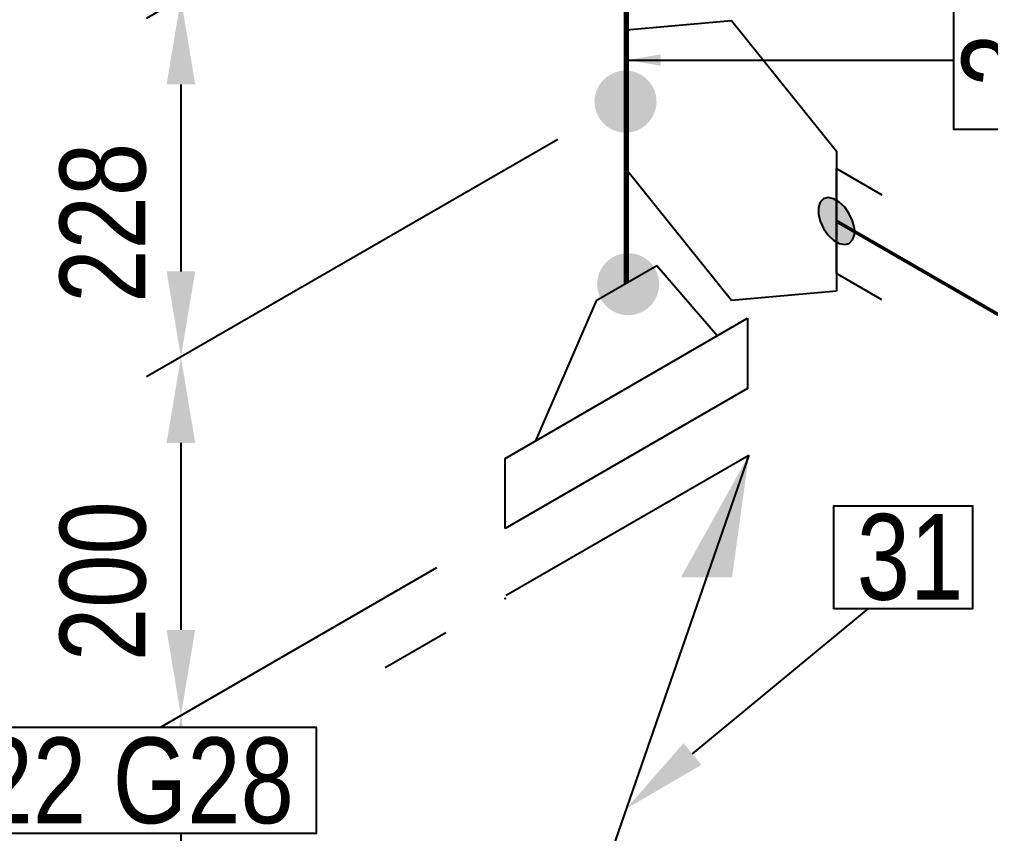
# Model space of a CAD drawing. Header units: millimetres. Extents: x 0 to 594, y 0 to 420.
# Drawn here: x 160.25 to 188.57, y 231.45 to 255.18 of the extents above; entities that cross this region are included whole.
import ezdxf
from ezdxf import colors
from ezdxf.entities.mleader import LeaderData, LeaderLine
from ezdxf.enums import TextEntityAlignment as Align
from ezdxf.math import Vec2, Vec3

# ---------------------------------------------------------------- set-up
doc = ezdxf.new("R2010")
doc.units = ezdxf.units.MM
doc.header["$LTSCALE"] = 0.25
for name, color, linetype in [('기호', 4, 'Continuous'), ('밸브', 4, 'Continuous'), ('용접', 1, 'Continuous'), ('주석', 7, 'Continuous'), ('치수', 1, 'Continuous')]:
    doc.layers.add(name, color=color, linetype=linetype)
doc.layers.add('파이프', color=3, linetype='Continuous', lineweight=70)
doc.layers.add('파이프 작은 보어', color=30, linetype='Continuous', lineweight=50)
doc.styles.add('AdskIsoAnnotation', font='arial.ttf', dxfattribs={"width": 0.8, "height": 1})
doc.styles.add('AdskIsoMetric', font='arial.ttf', dxfattribs={"width": 0.8, "height": 2.5})
doc.styles.add('AdskIsoMetric-30', font='arial.ttf', dxfattribs={"width": 0.8, "height": 2.5})
doc.styles.get("Standard").update_dxf_attribs({"font": 'arial.ttf'})
doc.dimstyles.new('AdskIsoMetric', dxfattribs={"dimtxt": 2.5, "dimasz": 2.5, "dimexe": 1, "dimexo": 2, "dimgap": 0.8, "dimtad": 1, "dimdec": 0, "dimrnd": 1, "dimzin": 0, "dimdsep": 46, "dimtxsty": 'AdskIsoMetric', "dimcen": 0, "dimclrt": 7, "dimadec": 0, "dimazin": 0, "dimtfac": 1, "dimtdec": 0, "dimtmove": 1, "dimatfit": 3, "dimfxl": 0, "dimfrac": 2, "dimtolj": 1, "dimtzin": 0, "dimarcsym": 0})

# ---------------------------------------------------------------- blocks, each defined once
blk = doc.blocks.new('화살표된 체크 밸브-2-Iso2DSkew0')
h = blk.add_hatch(color=256)
h.paths.add_polyline_path([(2.335, 6.741), (3.081, 6.741), (3.573, 10.313)], flags=0)
h.paths.add_polyline_path([(1.589, 6.741), (2.335, 6.741), (3.573, 10.313)], flags=0)
at = {"color": 0, "extrusion": (-0.707107, 0.408248, -0.57735)}
for p, q in [((-3.503, 6.218), (3.568, 10.3)), ((3.568, 10.3), (-3.503, -10.112)), ((-3.503, -10.112), (3.568, -6.03))]:
    blk.add_line(p, q, dxfattribs=at)
blk = doc.blocks.new('개스킷-1-IsoRight')
at = {"color": 0, "linetype": 'ByBlock', "lineweight": -2, "extrusion": (1, 0, 0)}
for p in [(-0.0442, 0.2296), (0.0442, 0.1786), (-0.0529, -0.1736), (0.0442, -0.2296)]:
    blk.add_point(p, dxfattribs=at)
blk = doc.blocks.new('플랜지WN-1-IsoRight')
at = {"color": 0, "linetype": 'ByBlock', "lineweight": -2, "extrusion": (0.707107, 0.408248, -0.57735)}
for p, q in [((0.0221, 0.1914), (0.1105, 0.1403)), ((0.0221, -0.2169), (0.0221, 0.1914)), ((0.0221, 0.1403), (-0.1105, 0.1148)), ((0.1105, 0.1403), (0.1105, -0.2679)), ((-0.1105, 0.1148), (-0.1105, 0.0128)), ((-0.1105, 0.0128), (0.0221, -0.1659)), ((0.1105, -0.2679), (0.0221, -0.2169))]:
    blk.add_line(p, q, dxfattribs=at)
blk = doc.blocks.new('*D92')
at = {"layer": 'Defpoints', "color": 0}
for p in [(177.95, 252.84), (233.321, 235.872), (233.321, 220.872)]:
    blk.add_point(p, dxfattribs=at)
at = {"layer": '치수', "color": 0, "lineweight": -2}
for p, q in [((180.115, 266.59), (231.156, 237.122)), ((233.321, 223.181), (233.321, 237.027))]:
    blk.add_line(p, q, dxfattribs=at)
at = {"layer": '치수', "color": 0}
for points in [[(180.324, 266.951), (179.907, 266.229), (177.95, 267.84)], [(231.364, 237.483), (230.947, 236.761), (233.321, 235.872)]]:
    blk.add_solid(points, dxfattribs=at)
at = {"layer": '치수', "color": 7, "insert": (205.635, 254.473), "char_height": 2.5, "attachment_point": 5, "rotation": 330, "style": 'AdskIsoMetric-30'}
blk.add_mtext('\\A1;303', dxfattribs=at)
blk = doc.blocks.new('*D86')
at = {"layer": 'Defpoints', "color": 0}
for p in [(174.415, 261.251), (177.95, 252.84), (164.96, 245.34)]:
    blk.add_point(p, dxfattribs=at)
at = {"layer": '치수', "color": 0, "lineweight": -2}
for p, q in [((172.415, 260.096), (163.96, 255.214)), ((164.96, 253.292), (164.96, 247.84)), ((175.95, 251.685), (163.96, 244.763))]:
    blk.add_line(p, q, dxfattribs=at)
at = {"layer": '치수', "color": 0}
for points in [[(164.543, 253.292), (165.377, 253.292), (164.96, 255.792)], [(164.543, 247.84), (165.377, 247.84), (164.96, 245.34)]]:
    blk.add_solid(points, dxfattribs=at)
at = {"layer": '치수', "color": 7, "insert": (162.693, 249.257), "char_height": 2.5, "attachment_point": 5, "rotation": 90, "style": 'AdskIsoMetric-30'}
blk.add_mtext('\\A1;228', dxfattribs=at)
blk = doc.blocks.new('*D87')
at = {"layer": 'Defpoints', "color": 0}
for p in [(177.95, 252.84), (174.415, 240.347), (164.96, 234.888)]:
    blk.add_point(p, dxfattribs=at)
at = {"layer": '치수', "color": 0, "lineweight": -2}
for p, q in [((175.95, 251.685), (163.96, 244.763)), ((164.96, 242.84), (164.96, 237.388)), ((172.415, 239.192), (163.96, 234.311))]:
    blk.add_line(p, q, dxfattribs=at)
at = {"layer": '치수', "color": 0}
for points in [[(164.543, 242.84), (165.377, 242.84), (164.96, 245.34)], [(164.543, 237.388), (165.377, 237.388), (164.96, 234.888)]]:
    blk.add_solid(points, dxfattribs=at)
at = {"layer": '치수', "color": 7, "insert": (162.694, 238.806), "char_height": 2.5, "attachment_point": 5, "rotation": 90, "style": 'AdskIsoMetric-30'}
blk.add_mtext('\\A1;200', dxfattribs=at)
blk = doc.blocks.new('*D111')
at = {"layer": 'Defpoints', "color": 0}
for p in [(174.415, 240.347), (174.415, 219.924), (164.96, 214.465)]:
    blk.add_point(p, dxfattribs=at)
at = {"layer": '치수', "color": 0, "lineweight": -2}
for p, q in [((172.415, 239.192), (163.96, 234.311)), ((164.96, 232.388), (164.96, 216.965)), ((172.415, 218.769), (163.96, 213.888))]:
    blk.add_line(p, q, dxfattribs=at)
at = {"layer": '치수', "color": 0}
for points in [[(164.543, 232.388), (165.377, 232.388), (164.96, 234.888)], [(164.543, 216.965), (165.377, 216.965), (164.96, 214.465)]]:
    blk.add_solid(points, dxfattribs=at)
at = {"layer": '치수', "color": 7, "insert": (162.694, 224.892), "char_height": 2.5, "attachment_point": 5, "rotation": 90, "style": 'AdskIsoMetric-30'}
blk.add_mtext('\\A1;502', dxfattribs=at)
blk = doc.blocks.new('개스킷 해치 표식-1-IsoRight')
at = {"linetype": 'ByBlock', "lineweight": -2, "extrusion": (0.707107, 0.408248, -0.57735)}
blk.add_line((0, 0), (0, 0.1021), dxfattribs=at)
blk = doc.blocks.new('*D114')
at = {"layer": 'Defpoints', "color": 0}
for p in [(177.95, 313.117), (174.415, 196.979), (156.3, 186.521)]:
    blk.add_point(p, dxfattribs=at)
at = {"layer": '치수', "color": 0, "lineweight": -2}
for p, q in [((175.95, 311.962), (155.3, 300.039)), ((156.3, 298.117), (156.3, 189.021)), ((172.415, 195.825), (155.3, 185.943))]:
    blk.add_line(p, q, dxfattribs=at)
at = {"layer": '치수', "color": 0}
for points in [[(155.883, 298.117), (156.716, 298.117), (156.3, 300.617)], [(155.883, 189.021), (156.716, 189.021), (156.3, 186.521)]]:
    blk.add_solid(points, dxfattribs=at)
at = {"layer": '치수', "color": 7, "insert": (154.033, 242.26), "char_height": 2.5, "attachment_point": 5, "rotation": 90, "style": 'AdskIsoMetric-30'}
blk.add_mtext('\\A1;1885', dxfattribs=at)
blk = doc.blocks.new('Olet1-1-Iso2DSkew0')
at = {"color": 0, "linetype": 'ByBlock', "lineweight": -2, "extrusion": (0.707107, 0.408248, -0.57735)}
for p, q in [((0, 2.041), (3.062, 2.315)), ((3.062, 2.315), (6.124, -1.494)), ((0, -2.041), (0, 2.041)), ((6.124, -1.494), (6.124, -5.577)), ((3.062, -5.85), (0, -2.041)), ((6.124, -5.577), (3.062, -5.85))]:
    blk.add_line(p, q, dxfattribs=at)
blk = doc.blocks.new('SocketWeld-2-IsoRight')
blk.add_hatch(color=256).paths.add_polyline_path([(0.0055, -0.0435), (0.0057, -0.0436), (0.006, -0.0436), (0.0062, -0.0436), (0.0064, -0.0437), (0.0066, -0.0437), (0.0068, -0.0438), (0.007, -0.0438), (0.0072, -0.0439), (0.0075, -0.0439), (0.0077, -0.0439), (0.0079, -0.044), (0.0081, -0.044), (0.0083, -0.0441), (0.0085, -0.0441), (0.0088, -0.0442), (0.009, -0.0442), (0.0092, -0.0443), (0.0094, -0.0443), (0.0096, -0.0443), (0.0098, -0.0444), (0.01, -0.0444), (0.0103, -0.0445), (0.0105, -0.0445), (0.0107, -0.0446), (0.0109, -0.0446), (0.0111, -0.0446), (0.0113, -0.0447), (0.0115, -0.0447), (0.0118, -0.0448), (0.012, -0.0448), (0.0122, -0.0449), (0.0124, -0.0449), (0.0126, -0.0449), (0.0128, -0.045), (0.013, -0.045), (0.0133, -0.0451), (0.0135, -0.0451), (0.0137, -0.0452), (0.0139, -0.0452), (0.0141, -0.0453), (0.0143, -0.0453), (0.0145, -0.0453), (0.0148, -0.0454), (0.015, -0.0454), (0.0152, -0.0455), (0.0154, -0.0455), (0.0156, -0.0456), (0.0158, -0.0456), (0.0161, -0.0456), (0.0161, -0.0456), (0.0162, -0.0456), (0.0164, -0.0455), (0.0166, -0.0455), (0.0168, -0.0455), (0.017, -0.0454), (0.0171, -0.0454), (0.0173, -0.0453), (0.0175, -0.0453), (0.0177, -0.0452), (0.0179, -0.0452), (0.0181, -0.0451), (0.0182, -0.0451), (0.0184, -0.045), (0.0186, -0.045), (0.0188, -0.0449), (0.019, -0.0449), (0.0192, -0.0448), (0.0193, -0.0448), (0.0195, -0.0447), (0.0197, -0.0447), (0.0199, -0.0446), (0.0201, -0.0446), (0.0203, -0.0445), (0.0204, -0.0445), (0.0206, -0.0444), (0.0208, -0.0444), (0.021, -0.0444), (0.0212, -0.0443), (0.0213, -0.0443), (0.0215, -0.0442), (0.0217, -0.0442), (0.0219, -0.0441), (0.0221, -0.0441), (0.0223, -0.044), (0.0224, -0.044), (0.0226, -0.0439), (0.0228, -0.0439), (0.023, -0.0438), (0.0232, -0.0438), (0.0234, -0.0437), (0.0235, -0.0437), (0.0237, -0.0436), (0.0239, -0.0436), (0.0241, -0.0435), (0.0243, -0.0435), (0.0245, -0.0434), (0.0246, -0.0434), (0.0248, -0.0433), (0.025, -0.0433), (0.025, -0.0433), (0.0251, -0.0432), (0.0253, -0.043), (0.0254, -0.0429), (0.0255, -0.0428), (0.0257, -0.0426), (0.0258, -0.0425), (0.0259, -0.0424), (0.0261, -0.0422), (0.0262, -0.0421), (0.0263, -0.042), (0.0265, -0.0418), (0.0266, -0.0417), (0.0267, -0.0416), (0.0269, -0.0414), (0.027, -0.0413), (0.0271, -0.0412), (0.0273, -0.041), (0.0274, -0.0409), (0.0275, -0.0408), (0.0277, -0.0406), (0.0278, -0.0405), (0.0279, -0.0403), (0.0281, -0.0402), (0.0282, -0.0401), (0.0283, -0.0399), (0.0284, -0.0398), (0.0286, -0.0397), (0.0287, -0.0395), (0.0288, -0.0394), (0.029, -0.0393), (0.0291, -0.0391), (0.0292, -0.039), (0.0294, -0.0389), (0.0295, -0.0387), (0.0296, -0.0386), (0.0298, -0.0385), (0.0299, -0.0383), (0.03, -0.0382), (0.0302, -0.0381), (0.0303, -0.0379), (0.0304, -0.0378), (0.0306, -0.0377), (0.0307, -0.0375), (0.0308, -0.0374), (0.031, -0.0373), (0.0311, -0.0371), (0.0312, -0.037), (0.0314, -0.0369), (0.0315, -0.0367), (0.0315, -0.0367), (0.0316, -0.0365), (0.0316, -0.0363), (0.0317, -0.0361), (0.0318, -0.0359), (0.0319, -0.0357), (0.0319, -0.0355), (0.032, -0.0353), (0.0321, -0.0351), (0.0321, -0.0349), (0.0322, -0.0346), (0.0323, -0.0344), (0.0323, -0.0342), (0.0324, -0.034), (0.0325, -0.0338), (0.0325, -0.0336), (0.0326, -0.0334), (0.0327, -0.0332), (0.0328, -0.033), (0.0328, -0.0328), (0.0329, -0.0326), (0.033, -0.0324), (0.033, -0.0322), (0.0331, -0.0319), (0.0332, -0.0317), (0.0332, -0.0315), (0.0333, -0.0313), (0.0334, -0.0311), (0.0335, -0.0309), (0.0335, -0.0307), (0.0336, -0.0305), (0.0337, -0.0303), (0.0337, -0.0301), (0.0338, -0.0299), (0.0339, -0.0297), (0.0339, -0.0295), (0.034, -0.0292), (0.0341, -0.029), (0.0342, -0.0288), (0.0342, -0.0286), (0.0343, -0.0284), (0.0344, -0.0282), (0.0344, -0.028), (0.0345, -0.0278), (0.0346, -0.0276), (0.0346, -0.0274), (0.0347, -0.0272), (0.0348, -0.027), (0.0349, -0.0268), (0.0349, -0.0265), (0.0349, -0.0265), (0.0349, -0.0263), (0.0349, -0.026), (0.0349, -0.0258), (0.0349, -0.0255), (0.0349, -0.0252), (0.0349, -0.025), (0.0349, -0.0247), (0.0349, -0.0245), (0.0349, -0.0242), (0.0349, -0.0239), (0.0349, -0.0237), (0.0349, -0.0234), (0.0349, -0.0232), (0.0349, -0.0229), (0.0349, -0.0226), (0.0349, -0.0224), (0.0349, -0.0221), (0.0349, -0.0219), (0.0349, -0.0216), (0.0349, -0.0213), (0.0349, -0.0211), (0.0349, -0.0208), (0.0349, -0.0206), (0.0349, -0.0203), (0.0349, -0.02), (0.0349, -0.0198), (0.0349, -0.0195), (0.0349, -0.0192), (0.0349, -0.019), (0.0349, -0.0187), (0.0349, -0.0185), (0.0349, -0.0182), (0.0349, -0.0179), (0.0349, -0.0177), (0.0349, -0.0174), (0.0349, -0.0172), (0.0349, -0.0169), (0.0349, -0.0166), (0.0349, -0.0164), (0.0349, -0.0161), (0.0349, -0.0159), (0.0349, -0.0156), (0.0349, -0.0153), (0.0349, -0.0151), (0.0349, -0.0148), (0.0349, -0.0146), (0.0349, -0.0143), (0.0349, -0.014), (0.0349, -0.0138), (0.0349, -0.0138), (0.0349, -0.0135), (0.0348, -0.0132), (0.0347, -0.0129), (0.0346, -0.0126), (0.0346, -0.0123), (0.0345, -0.012), (0.0344, -0.0118), (0.0344, -0.0115), (0.0343, -0.0112), (0.0342, -0.0109), (0.0342, -0.0106), (0.0341, -0.0103), (0.034, -0.01), (0.0339, -0.0097), (0.0339, -0.0095), (0.0338, -0.0092), (0.0337, -0.0089), (0.0337, -0.0086), (0.0336, -0.0083), (0.0335, -0.008), (0.0335, -0.0077), (0.0334, -0.0074), (0.0333, -0.0071), (0.0332, -0.0069), (0.0332, -0.0066), (0.0331, -0.0063), (0.033, -0.006), (0.033, -0.0057), (0.0329, -0.0054), (0.0328, -0.0051), (0.0328, -0.0048), (0.0327, -0.0046), (0.0326, -0.0043), (0.0325, -0.004), (0.0325, -0.0037), (0.0324, -0.0034), (0.0323, -0.0031), (0.0323, -0.0028), (0.0322, -0.0025), (0.0321, -0.0022), (0.0321, -0.002), (0.032, -0.0017), (0.0319, -0.0014), (0.0319, -0.0011), (0.0318, -0.0008), (0.0317, -0.0005), (0.0316, -0.0002), (0.0316, 0.0001), (0.0315, 0.0003), (0.0315, 0.0003), (0.0314, 0.0006), (0.0312, 0.0009), (0.0311, 0.0012), (0.031, 0.0015), (0.0308, 0.0018), (0.0307, 0.0021), (0.0306, 0.0024), (0.0304, 0.0026), (0.0303, 0.0029), (0.0302, 0.0032), (0.03, 0.0035), (0.0299, 0.0038), (0.0298, 0.0041), (0.0296, 0.0044), (0.0295, 0.0047), (0.0294, 0.0049), (0.0292, 0.0052), (0.0291, 0.0055), (0.029, 0.0058), (0.0288, 0.0061), (0.0287, 0.0064), (0.0286, 0.0067), (0.0284, 0.007), (0.0283, 0.0072), (0.0282, 0.0075), (0.0281, 0.0078), (0.0279, 0.0081), (0.0278, 0.0084), (0.0277, 0.0087), (0.0275, 0.009), (0.0274, 0.0093), (0.0273, 0.0095), (0.0271, 0.0098), (0.027, 0.0101), (0.0269, 0.0104), (0.0267, 0.0107), (0.0266, 0.011), (0.0265, 0.0113), (0.0263, 0.0116), (0.0262, 0.0118), (0.0261, 0.0121), (0.0259, 0.0124), (0.0258, 0.0127), (0.0257, 0.013), (0.0255, 0.0133), (0.0254, 0.0136), (0.0253, 0.0139), (0.0251, 0.0141), (0.025, 0.0144), (0.025, 0.0144), (0.0248, 0.0147), (0.0246, 0.015), (0.0245, 0.0152), (0.0243, 0.0155), (0.0241, 0.0157), (0.0239, 0.016), (0.0237, 0.0162), (0.0235, 0.0165), (0.0234, 0.0168), (0.0232, 0.017), (0.023, 0.0173), (0.0228, 0.0175), (0.0226, 0.0178), (0.0224, 0.0181), (0.0223, 0.0183), (0.0221, 0.0186), (0.0219, 0.0188), (0.0217, 0.0191), (0.0215, 0.0193), (0.0213, 0.0196), (0.0212, 0.0199), (0.021, 0.0201), (0.0208, 0.0204), (0.0206, 0.0206), (0.0204, 0.0209), (0.0203, 0.0212), (0.0201, 0.0214), (0.0199, 0.0217), (0.0197, 0.0219), (0.0195, 0.0222), (0.0193, 0.0225), (0.0192, 0.0227), (0.019, 0.023), (0.0188, 0.0232), (0.0186, 0.0235), (0.0184, 0.0237), (0.0182, 0.024), (0.0181, 0.0243), (0.0179, 0.0245), (0.0177, 0.0248), (0.0175, 0.025), (0.0173, 0.0253), (0.0171, 0.0256), (0.017, 0.0258), (0.0168, 0.0261), (0.0166, 0.0263), (0.0164, 0.0266), (0.0162, 0.0268), (0.0161, 0.0271), (0.0161, 0.0271), (0.0158, 0.0273), (0.0156, 0.0275), (0.0154, 0.0277), (0.0152, 0.0279), (0.015, 0.0281), (0.0148, 0.0283), (0.0145, 0.0285), (0.0143, 0.0287), (0.0141, 0.0289), (0.0139, 0.0292), (0.0137, 0.0294), (0.0135, 0.0296), (0.0133, 0.0298), (0.013, 0.03), (0.0128, 0.0302), (0.0126, 0.0304), (0.0124, 0.0306), (0.0122, 0.0308), (0.012, 0.031), (0.0118, 0.0312), (0.0115, 0.0314), (0.0113, 0.0316), (0.0111, 0.0318), (0.0109, 0.032), (0.0107, 0.0322), (0.0105, 0.0324), (0.0103, 0.0326), (0.01, 0.0328), (0.0098, 0.033), (0.0096, 0.0332), (0.0094, 0.0334), (0.0092, 0.0337), (0.009, 0.0339), (0.0088, 0.0341), (0.0085, 0.0343), (0.0083, 0.0345), (0.0081, 0.0347), (0.0079, 0.0349), (0.0077, 0.0351), (0.0075, 0.0353), (0.0072, 0.0355), (0.007, 0.0357), (0.0068, 0.0359), (0.0066, 0.0361), (0.0064, 0.0363), (0.0062, 0.0365), (0.006, 0.0367), (0.0057, 0.0369), (0.0055, 0.0371), (0.0055, 0.0371), (0.0053, 0.0373), (0.0051, 0.0374), (0.0049, 0.0375), (0.0046, 0.0377), (0.0044, 0.0378), (0.0042, 0.0379), (0.004, 0.038), (0.0037, 0.0382), (0.0035, 0.0383), (0.0033, 0.0384), (0.003, 0.0386), (0.0028, 0.0387), (0.0026, 0.0388), (0.0024, 0.039), (0.0021, 0.0391), (0.0019, 0.0392), (0.0017, 0.0393), (0.0015, 0.0395), (0.0012, 0.0396), (0.001, 0.0397), (0.0008, 0.0399), (0.0006, 0.04), (0.0003, 0.0401), (0.0001, 0.0403), (-0.0001, 0.0404), (-0.0003, 0.0405), (-0.0006, 0.0406), (-0.0008, 0.0408), (-0.001, 0.0409), (-0.0012, 0.041), (-0.0015, 0.0412), (-0.0017, 0.0413), (-0.0019, 0.0414), (-0.0021, 0.0416), (-0.0024, 0.0417), (-0.0026, 0.0418), (-0.0028, 0.042), (-0.003, 0.0421), (-0.0033, 0.0422), (-0.0035, 0.0423), (-0.0037, 0.0425), (-0.004, 0.0426), (-0.0042, 0.0427), (-0.0044, 0.0429), (-0.0046, 0.043), (-0.0049, 0.0431), (-0.0051, 0.0433), (-0.0053, 0.0434), (-0.0055, 0.0435), (-0.0055, 0.0435), (-0.0057, 0.0436), (-0.006, 0.0436), (-0.0062, 0.0436), (-0.0064, 0.0437), (-0.0066, 0.0437), (-0.0068, 0.0438), (-0.007, 0.0438), (-0.0072, 0.0439), (-0.0075, 0.0439), (-0.0077, 0.0439), (-0.0079, 0.044), (-0.0081, 0.044), (-0.0083, 0.0441), (-0.0085, 0.0441), (-0.0088, 0.0442), (-0.009, 0.0442), (-0.0092, 0.0443), (-0.0094, 0.0443), (-0.0096, 0.0443), (-0.0098, 0.0444), (-0.01, 0.0444), (-0.0103, 0.0445), (-0.0105, 0.0445), (-0.0107, 0.0446), (-0.0109, 0.0446), (-0.0111, 0.0446), (-0.0113, 0.0447), (-0.0115, 0.0447), (-0.0118, 0.0448), (-0.012, 0.0448), (-0.0122, 0.0449), (-0.0124, 0.0449), (-0.0126, 0.0449), (-0.0128, 0.045), (-0.013, 0.045), (-0.0133, 0.0451), (-0.0135, 0.0451), (-0.0137, 0.0452), (-0.0139, 0.0452), (-0.0141, 0.0453), (-0.0143, 0.0453), (-0.0145, 0.0453), (-0.0148, 0.0454), (-0.015, 0.0454), (-0.0152, 0.0455), (-0.0154, 0.0455), (-0.0156, 0.0456), (-0.0158, 0.0456), (-0.0161, 0.0456), (-0.0161, 0.0456), (-0.0162, 0.0456), (-0.0164, 0.0455), (-0.0166, 0.0455), (-0.0168, 0.0455), (-0.017, 0.0454), (-0.0171, 0.0454), (-0.0173, 0.0453), (-0.0175, 0.0453), (-0.0177, 0.0452), (-0.0179, 0.0452), (-0.0181, 0.0451), (-0.0182, 0.0451), (-0.0184, 0.045), (-0.0186, 0.045), (-0.0188, 0.0449), (-0.019, 0.0449), (-0.0192, 0.0448), (-0.0193, 0.0448), (-0.0195, 0.0447), (-0.0197, 0.0447), (-0.0199, 0.0446), (-0.0201, 0.0446), (-0.0203, 0.0445), (-0.0204, 0.0445), (-0.0206, 0.0444), (-0.0208, 0.0444), (-0.021, 0.0444), (-0.0212, 0.0443), (-0.0213, 0.0443), (-0.0215, 0.0442), (-0.0217, 0.0442), (-0.0219, 0.0441), (-0.0221, 0.0441), (-0.0223, 0.044), (-0.0224, 0.044), (-0.0226, 0.0439), (-0.0228, 0.0439), (-0.023, 0.0438), (-0.0232, 0.0438), (-0.0234, 0.0437), (-0.0235, 0.0437), (-0.0237, 0.0436), (-0.0239, 0.0436), (-0.0241, 0.0435), (-0.0243, 0.0435), (-0.0245, 0.0434), (-0.0246, 0.0434), (-0.0248, 0.0433), (-0.025, 0.0433), (-0.025, 0.0433), (-0.0251, 0.0432), (-0.0253, 0.043), (-0.0254, 0.0429), (-0.0255, 0.0428), (-0.0257, 0.0426), (-0.0258, 0.0425), (-0.0259, 0.0424), (-0.0261, 0.0422), (-0.0262, 0.0421), (-0.0263, 0.042), (-0.0265, 0.0418), (-0.0266, 0.0417), (-0.0267, 0.0416), (-0.0269, 0.0414), (-0.027, 0.0413), (-0.0271, 0.0412), (-0.0273, 0.041), (-0.0274, 0.0409), (-0.0275, 0.0408), (-0.0277, 0.0406), (-0.0278, 0.0405), (-0.0279, 0.0403), (-0.0281, 0.0402), (-0.0282, 0.0401), (-0.0283, 0.0399), (-0.0284, 0.0398), (-0.0286, 0.0397), (-0.0287, 0.0395), (-0.0288, 0.0394), (-0.029, 0.0393), (-0.0291, 0.0391), (-0.0292, 0.039), (-0.0294, 0.0389), (-0.0295, 0.0387), (-0.0296, 0.0386), (-0.0298, 0.0385), (-0.0299, 0.0383), (-0.03, 0.0382), (-0.0302, 0.0381), (-0.0303, 0.0379), (-0.0304, 0.0378), (-0.0306, 0.0377), (-0.0307, 0.0375), (-0.0308, 0.0374), (-0.031, 0.0373), (-0.0311, 0.0371), (-0.0312, 0.037), (-0.0314, 0.0369), (-0.0315, 0.0367), (-0.0315, 0.0367), (-0.0316, 0.0365), (-0.0316, 0.0363), (-0.0317, 0.0361), (-0.0318, 0.0359), (-0.0319, 0.0357), (-0.0319, 0.0355), (-0.032, 0.0353), (-0.0321, 0.0351), (-0.0321, 0.0349), (-0.0322, 0.0346), (-0.0323, 0.0344), (-0.0323, 0.0342), (-0.0324, 0.034), (-0.0325, 0.0338), (-0.0325, 0.0336), (-0.0326, 0.0334), (-0.0327, 0.0332), (-0.0328, 0.033), (-0.0328, 0.0328), (-0.0329, 0.0326), (-0.033, 0.0324), (-0.033, 0.0322), (-0.0331, 0.0319), (-0.0332, 0.0317), (-0.0332, 0.0315), (-0.0333, 0.0313), (-0.0334, 0.0311), (-0.0335, 0.0309), (-0.0335, 0.0307), (-0.0336, 0.0305), (-0.0337, 0.0303), (-0.0337, 0.0301), (-0.0338, 0.0299), (-0.0339, 0.0297), (-0.0339, 0.0295), (-0.034, 0.0292), (-0.0341, 0.029), (-0.0342, 0.0288), (-0.0342, 0.0286), (-0.0343, 0.0284), (-0.0344, 0.0282), (-0.0344, 0.028), (-0.0345, 0.0278), (-0.0346, 0.0276), (-0.0346, 0.0274), (-0.0347, 0.0272), (-0.0348, 0.027), (-0.0349, 0.0268), (-0.0349, 0.0265), (-0.0349, 0.0265), (-0.0349, 0.0263), (-0.0349, 0.026), (-0.0349, 0.0258), (-0.0349, 0.0255), (-0.0349, 0.0252), (-0.0349, 0.025), (-0.0349, 0.0247), (-0.0349, 0.0245), (-0.0349, 0.0242), (-0.0349, 0.0239), (-0.0349, 0.0237), (-0.0349, 0.0234), (-0.0349, 0.0232), (-0.0349, 0.0229), (-0.0349, 0.0226), (-0.0349, 0.0224), (-0.0349, 0.0221), (-0.0349, 0.0219), (-0.0349, 0.0216), (-0.0349, 0.0213), (-0.0349, 0.0211), (-0.0349, 0.0208), (-0.0349, 0.0206), (-0.0349, 0.0203), (-0.0349, 0.02), (-0.0349, 0.0198), (-0.0349, 0.0195), (-0.0349, 0.0192), (-0.0349, 0.019), (-0.0349, 0.0187), (-0.0349, 0.0185), (-0.0349, 0.0182), (-0.0349, 0.0179), (-0.0349, 0.0177), (-0.0349, 0.0174), (-0.0349, 0.0172), (-0.0349, 0.0169), (-0.0349, 0.0166), (-0.0349, 0.0164), (-0.0349, 0.0161), (-0.0349, 0.0159), (-0.0349, 0.0156), (-0.0349, 0.0153), (-0.0349, 0.0151), (-0.0349, 0.0148), (-0.0349, 0.0146), (-0.0349, 0.0143), (-0.0349, 0.014), (-0.0349, 0.0138), (-0.0349, 0.0138), (-0.0349, 0.0135), (-0.0348, 0.0132), (-0.0347, 0.0129), (-0.0346, 0.0126), (-0.0346, 0.0123), (-0.0345, 0.012), (-0.0344, 0.0118), (-0.0344, 0.0115), (-0.0343, 0.0112), (-0.0342, 0.0109), (-0.0342, 0.0106), (-0.0341, 0.0103), (-0.034, 0.01), (-0.0339, 0.0097), (-0.0339, 0.0095), (-0.0338, 0.0092), (-0.0337, 0.0089), (-0.0337, 0.0086), (-0.0336, 0.0083), (-0.0335, 0.008), (-0.0335, 0.0077), (-0.0334, 0.0074), (-0.0333, 0.0071), (-0.0332, 0.0069), (-0.0332, 0.0066), (-0.0331, 0.0063), (-0.033, 0.006), (-0.033, 0.0057), (-0.0329, 0.0054), (-0.0328, 0.0051), (-0.0328, 0.0048), (-0.0327, 0.0046), (-0.0326, 0.0043), (-0.0325, 0.004), (-0.0325, 0.0037), (-0.0324, 0.0034), (-0.0323, 0.0031), (-0.0323, 0.0028), (-0.0322, 0.0025), (-0.0321, 0.0022), (-0.0321, 0.002), (-0.032, 0.0017), (-0.0319, 0.0014), (-0.0319, 0.0011), (-0.0318, 0.0008), (-0.0317, 0.0005), (-0.0316, 0.0002), (-0.0316, -0.0001), (-0.0315, -0.0003), (-0.0315, -0.0003), (-0.0314, -0.0006), (-0.0312, -0.0009), (-0.0311, -0.0012), (-0.031, -0.0015), (-0.0308, -0.0018), (-0.0307, -0.0021), (-0.0306, -0.0024), (-0.0304, -0.0026), (-0.0303, -0.0029), (-0.0302, -0.0032), (-0.03, -0.0035), (-0.0299, -0.0038), (-0.0298, -0.0041), (-0.0296, -0.0044), (-0.0295, -0.0047), (-0.0294, -0.0049), (-0.0292, -0.0052), (-0.0291, -0.0055), (-0.029, -0.0058), (-0.0288, -0.0061), (-0.0287, -0.0064), (-0.0286, -0.0067), (-0.0284, -0.007), (-0.0283, -0.0072), (-0.0282, -0.0075), (-0.0281, -0.0078), (-0.0279, -0.0081), (-0.0278, -0.0084), (-0.0277, -0.0087), (-0.0275, -0.009), (-0.0274, -0.0093), (-0.0273, -0.0095), (-0.0271, -0.0098), (-0.027, -0.0101), (-0.0269, -0.0104), (-0.0267, -0.0107), (-0.0266, -0.011), (-0.0265, -0.0113), (-0.0263, -0.0116), (-0.0262, -0.0118), (-0.0261, -0.0121), (-0.0259, -0.0124), (-0.0258, -0.0127), (-0.0257, -0.013), (-0.0255, -0.0133), (-0.0254, -0.0136), (-0.0253, -0.0139), (-0.0251, -0.0141), (-0.025, -0.0144), (-0.025, -0.0144), (-0.0248, -0.0147), (-0.0246, -0.015), (-0.0245, -0.0152), (-0.0243, -0.0155), (-0.0241, -0.0157), (-0.0239, -0.016), (-0.0237, -0.0162), (-0.0235, -0.0165), (-0.0234, -0.0168), (-0.0232, -0.017), (-0.023, -0.0173), (-0.0228, -0.0175), (-0.0226, -0.0178), (-0.0224, -0.0181), (-0.0223, -0.0183), (-0.0221, -0.0186), (-0.0219, -0.0188), (-0.0217, -0.0191), (-0.0215, -0.0193), (-0.0213, -0.0196), (-0.0212, -0.0199), (-0.021, -0.0201), (-0.0208, -0.0204), (-0.0206, -0.0206), (-0.0204, -0.0209), (-0.0203, -0.0212), (-0.0201, -0.0214), (-0.0199, -0.0217), (-0.0197, -0.0219), (-0.0195, -0.0222), (-0.0193, -0.0225), (-0.0192, -0.0227), (-0.019, -0.023), (-0.0188, -0.0232), (-0.0186, -0.0235), (-0.0184, -0.0237), (-0.0182, -0.024), (-0.0181, -0.0243), (-0.0179, -0.0245), (-0.0177, -0.0248), (-0.0175, -0.025), (-0.0173, -0.0253), (-0.0171, -0.0256), (-0.017, -0.0258), (-0.0168, -0.0261), (-0.0166, -0.0263), (-0.0164, -0.0266), (-0.0162, -0.0268), (-0.0161, -0.0271), (-0.0161, -0.0271), (-0.0158, -0.0273), (-0.0156, -0.0275), (-0.0154, -0.0277), (-0.0152, -0.0279), (-0.015, -0.0281), (-0.0148, -0.0283), (-0.0145, -0.0285), (-0.0143, -0.0287), (-0.0141, -0.0289), (-0.0139, -0.0292), (-0.0137, -0.0294), (-0.0135, -0.0296), (-0.0133, -0.0298), (-0.013, -0.03), (-0.0128, -0.0302), (-0.0126, -0.0304), (-0.0124, -0.0306), (-0.0122, -0.0308), (-0.012, -0.031), (-0.0118, -0.0312), (-0.0115, -0.0314), (-0.0113, -0.0316), (-0.0111, -0.0318), (-0.0109, -0.032), (-0.0107, -0.0322), (-0.0105, -0.0324), (-0.0103, -0.0326), (-0.01, -0.0328), (-0.0098, -0.033), (-0.0096, -0.0332), (-0.0094, -0.0334), (-0.0092, -0.0337), (-0.009, -0.0339), (-0.0088, -0.0341), (-0.0085, -0.0343), (-0.0083, -0.0345), (-0.0081, -0.0347), (-0.0079, -0.0349), (-0.0077, -0.0351), (-0.0075, -0.0353), (-0.0072, -0.0355), (-0.007, -0.0357), (-0.0068, -0.0359), (-0.0066, -0.0361), (-0.0064, -0.0363), (-0.0062, -0.0365), (-0.006, -0.0367), (-0.0057, -0.0369), (-0.0055, -0.0371), (-0.0055, -0.0371), (-0.0053, -0.0373), (-0.0051, -0.0374), (-0.0049, -0.0375), (-0.0046, -0.0377), (-0.0044, -0.0378), (-0.0042, -0.0379), (-0.004, -0.038), (-0.0037, -0.0382), (-0.0035, -0.0383), (-0.0033, -0.0384), (-0.003, -0.0386), (-0.0028, -0.0387), (-0.0026, -0.0388), (-0.0024, -0.039), (-0.0021, -0.0391), (-0.0019, -0.0392), (-0.0017, -0.0393), (-0.0015, -0.0395), (-0.0012, -0.0396), (-0.001, -0.0397), (-0.0008, -0.0399), (-0.0006, -0.04), (-0.0003, -0.0401), (-0.0001, -0.0403), (0.0001, -0.0404), (0.0003, -0.0405), (0.0006, -0.0406), (0.0008, -0.0408), (0.001, -0.0409), (0.0012, -0.041), (0.0015, -0.0412), (0.0017, -0.0413), (0.0019, -0.0414), (0.0021, -0.0416), (0.0024, -0.0417), (0.0026, -0.0418), (0.0028, -0.042), (0.003, -0.0421), (0.0033, -0.0422), (0.0035, -0.0423), (0.0037, -0.0425), (0.004, -0.0426), (0.0042, -0.0427), (0.0044, -0.0429), (0.0046, -0.043), (0.0049, -0.0431), (0.0051, -0.0433), (0.0053, -0.0434)], flags=0)
at = {"color": 0, "linetype": 'ByBlock', "lineweight": -2, "extrusion": (-0.707107, -0.408248, 0.57735)}
for p, q in [((-0.0884, 0.1531), (0, 0.1021)), ((0, 0.1021), (0, -0.1021)), ((-0.025, 0.0433), (-0.0315, 0.0367)), ((-0.0161, 0.0456), (-0.025, 0.0433)), ((-0.0055, 0.0435), (-0.0161, 0.0456)), ((0.0055, 0.0371), (-0.0055, 0.0435)), ((-0.0315, 0.0367), (-0.0349, 0.0265)), ((-0.0349, 0.0265), (-0.0349, 0.0138)), ((0.0161, 0.0271), (0.0055, 0.0371)), ((0.025, 0.0144), (0.0161, 0.0271)), ((-0.0349, 0.0138), (-0.0315, -0.0003)), ((0.0315, 0.0003), (0.025, 0.0144)), ((0.0349, -0.0138), (0.0315, 0.0003)), ((-0.0315, -0.0003), (-0.025, -0.0144)), ((-0.025, -0.0144), (-0.0161, -0.0271)), ((0.0349, -0.0265), (0.0349, -0.0138)), ((-0.0161, -0.0271), (-0.0055, -0.0371)), ((-0.0055, -0.0371), (0.0055, -0.0435)), ((0.025, -0.0433), (0.0315, -0.0367)), ((0.0315, -0.0367), (0.0349, -0.0265)), ((0, -0.1021), (-0.0884, -0.051)), ((0.0055, -0.0435), (0.0161, -0.0456)), ((0.0161, -0.0456), (0.025, -0.0433))]:
    blk.add_line(p, q, dxfattribs=at)
blk = doc.blocks.new('Buttweld')
at = {"lineweight": -2}
blk.add_hatch(color=0, dxfattribs=at).paths.add_polyline_path([(0.044, -0.0026), (0.0433, 0.0053), (0.0413, 0.0129), (0.0379, 0.02), (0.0334, 0.0265), (0.0278, 0.0321), (0.0214, 0.0366), (0.0142, 0.0399), (0.0066, 0.042), (-0.0013, 0.0427), (-0.0091, 0.042), (-0.0168, 0.0399), (-0.0239, 0.0366), (-0.0304, 0.0321), (-0.036, 0.0265), (-0.0405, 0.02), (-0.0438, 0.0129), (-0.0459, 0.0053), (-0.0466, -0.0026), (-0.0459, -0.0105), (-0.0438, -0.0181), (-0.0405, -0.0252), (-0.036, -0.0317), (-0.0304, -0.0373), (-0.0239, -0.0418), (-0.0168, -0.0452), (-0.0091, -0.0472), (-0.0013, -0.0479), (0.0066, -0.0472), (0.0142, -0.0452), (0.0214, -0.0418), (0.0278, -0.0373), (0.0334, -0.0317), (0.0379, -0.0252), (0.0413, -0.0181), (0.0433, -0.0105)], is_closed=False, flags=0)
blk = doc.blocks.new('AnnoRect')
at = {"color": 0, "linetype": 'ByBlock', "lineweight": -2}
blk.add_wipeout([(-0.8095, -0.6), (-0.8095, 0.6), (0.8095, 0.6), (0.8095, -0.6)], dxfattribs=at)
blk.add_lwpolyline([(-0.8095, -0.6), (-0.8095, 0.6), (0.8095, 0.6), (0.8095, -0.6)], close=True, dxfattribs=at)
at = {"color": 0, "linetype": 'ByBlock', "lineweight": -2, "style": 'AdskIsoAnnotation', "width": 0.8}
blk.add_attdef('XX', text='', height=1, dxfattribs=at).set_placement((0, 0), align=Align.MIDDLE_CENTER)

msp = doc.modelspace()

# ---------------------------------------------------------------- linework, layer by layer
at = {"layer": '파이프'}
msp.add_lwpolyline([(177.9503, 247.4914), (177.9503, 258.1887)], dxfattribs=at)
at = {"layer": '파이프 작은 보어'}
msp.add_lwpolyline([(228.0174, 223.9338), (184.074, 249.3045)], dxfattribs=at)

# ---------------------------------------------------------------- block references
at = {"layer": '기호'}
msp.add_blockref('Olet1-1-Iso2DSkew0', (177.9503, 252.84), dxfattribs=at)
at = {"layer": '밸브', "xscale": 20, "yscale": 20, "zscale": 20}
for name, p, rotation in [('플랜지WN-1-IsoRight', (177.9503, 244.9399), 299.9999999999999), ('개스킷-1-IsoRight', (177.9503, 241.3677), 300.0000000001444)]:
    msp.add_blockref(name, p, dxfattribs=dict(at, rotation=rotation))
at = {"layer": '밸브'}
msp.add_blockref('화살표된 체크 밸브-2-Iso2DSkew0', (177.9503, 232.1768), dxfattribs=at)
at = {"layer": '용접', "xscale": 20, "yscale": 20, "zscale": 20}
msp.add_blockref('Buttweld', (177.9503, 252.84), dxfattribs=at)
at = {"layer": '용접'}
for name, p, xscale, yscale, zscale, rotation in [('SocketWeld-2-IsoRight', (184.074, 249.3045), 15, 15, 15, 179.9999999999954), ('Buttweld', (177.9503, 247.4914), 20, 20, 20, 90)]:
    msp.add_blockref(name, p, dxfattribs=dict(at, xscale=xscale, yscale=yscale, zscale=zscale, rotation=rotation))
at = {"layer": '치수', "xscale": 20, "yscale": 20, "zscale": 20, "rotation": 120}
msp.add_blockref('개스킷 해치 표식-1-IsoRight', (172.6827, 237.3058), dxfattribs=at)

# ---------------------------------------------------------------- dimensions: what is measured, and where the dimension line sits
at = {"layer": '치수'}
for base, p1, p2, angle, text, override, picture, middle in [((156.2997, 186.5205), (177.9503, 313.1165), (174.4148, 196.9793), 270, '1885', {"dimtad": 0, "dimlfac": 16.229096, "dimtxsty": 'AdskIsoMetric-30', "dimse1": 0, "dimse2": 0, "dimsd1": 0, "dimsd2": 0, "dimtmove": 1}, '*D114', (154.0325, 242.2596)), ((233.3207, 235.872), (177.9503, 252.84), (233.3207, 220.872), 330, '303', {"dimtad": 0, "dimlfac": 4.732637, "dimtxsty": 'AdskIsoMetric-30', "dimse1": 1, "dimse2": 0, "dimsd1": 0, "dimsd2": 0, "dimtmove": 1}, '*D92', (205.6355, 254.4729)), ((164.9599, 245.34), (174.4148, 261.2505), (177.9503, 252.84), 270, '228', {"dimtad": 0, "dimlfac": 27.121121, "dimtxsty": 'AdskIsoMetric-30', "dimse1": 0, "dimse2": 0, "dimsd1": 0, "dimsd2": 0, "dimtmove": 1}, '*D86', (162.6928, 249.257)), ((164.9599, 234.8883), (177.9503, 252.84), (174.4148, 240.3471), 270, '200', {"dimtad": 0, "dimlfac": 15.982811, "dimtxsty": 'AdskIsoMetric-30', "dimse1": 0, "dimse2": 0, "dimsd1": 0, "dimsd2": 0, "dimtmove": 1}, '*D87', (162.6936, 238.8057)), ((164.9599, 214.4652), (174.4148, 240.3471), (174.4148, 219.924), 270, '502', {"dimtad": 0, "dimlfac": 24.562877, "dimtxsty": 'AdskIsoMetric-30', "dimse1": 0, "dimse2": 0, "dimsd1": 0, "dimsd2": 0, "dimtmove": 1}, '*D111', (162.6936, 224.8923))]:
    dim = msp.add_linear_dim(base=base, p1=p1, p2=p2, angle=angle, text=text, dimstyle='AdskIsoMetric', override=override, dxfattribs=at)
    dim.commit()
    dim.dimension.update_dxf_attribs({"geometry": picture, "text_midpoint": middle, "dimtype": 160})

# ---------------------------------------------------------------- leaders
at = {"layer": '주석'}
ml = msp.add_multileader_mtext('Standard', dxfattribs=at)
ml.set_content('')
ml.set_leader_properties()
ml.build(insert=Vec2(0, 0))
ml.multileader.update_dxf_attribs({"dogleg_length": 0, "arrow_head_size": 0})
ctx = ml.context
ctx.base_point, ctx.arrow_head_size = Vec3(187.5, 254), 0
notes = []
notes.append((ctx, [(0, (1, 1, 0), (187.5, 254), (-1, 0), 0, [(0, [(177.9503, 254)], 0, [])])]))
ctx.mtext, ml.multileader.dxf.content_type = None, 0
ml = msp.add_multileader_mtext('Standard', dxfattribs=at)
ml.set_content('')
ml.set_leader_properties()
ml.build(insert=Vec2(0, 0))
ml.multileader.update_dxf_attribs({"dogleg_length": 0, "arrow_head_size": 2.5})
ctx = ml.context
ctx.base_point, ctx.arrow_head_size = Vec3(185, 238), 2.5
notes.append((ctx, [(0, (1, 1, 0), (185, 238), (-1, 0), 0, [(0, [(177.9503, 232.1768)], 0, [])])]))
ctx.mtext, ml.multileader.dxf.content_type = None, 0
for ctx, leaders in notes:
    for number, flags, end, landing, length, lines in leaders:
        leader = LeaderData()
        leader.index, (leader.has_last_leader_line, leader.has_dogleg_vector, leader.attachment_direction) = number, flags
        leader.last_leader_point, leader.dogleg_vector, leader.dogleg_length = Vec3(end), Vec3(landing), length
        for number, points, colour, breaks in lines:
            line = LeaderLine()
            line.index, line.vertices, line.color, line.breaks = number, Vec3.list(points), colors.encode_raw_color(colour), breaks
            leader.lines.append(line)
        ctx.leaders.append(leader)

# ---------------------------------------------------------------- next in the draw order: block references
ref = msp.add_blockref('AnnoRect', (189, 254), dxfattribs=dict(at, xscale=2.5, yscale=2.5, zscale=2.5, rotation=90.00000000000774))
ref.add_attrib('XX_001', '3', (190.2329, 253.2278), dxfattribs={"layer": '0', "color": 0, "linetype": 'ByBlock', "lineweight": -2, "height": 2.5, "rotation": 90, "style": 'AdskIsoAnnotation', "width": 0.8})
ref = msp.add_blockref('AnnoRect', (186.0238, 239.5), dxfattribs=dict(at, xscale=2.5, yscale=2.5, zscale=2.5))
ref.add_attrib('XX_001', '31', (184.6677, 238.267), dxfattribs={"layer": '0', "color": 0, "linetype": 'ByBlock', "lineweight": -2, "height": 2.5, "style": 'AdskIsoAnnotation', "width": 0.8})
ref = msp.add_blockref('AnnoRect', (160, 233), dxfattribs=dict(at, xscale=11, yscale=2.585266030013643, zscale=2.5))
ref.add_attrib('XX_001', 'F17 B22 G28', (151.6371, 231.75), dxfattribs={"layer": '0', "color": 0, "linetype": 'ByBlock', "lineweight": -2, "height": 2.5, "style": 'AdskIsoAnnotation', "width": 0.8})

doc.saveas('drawing.dxf')
